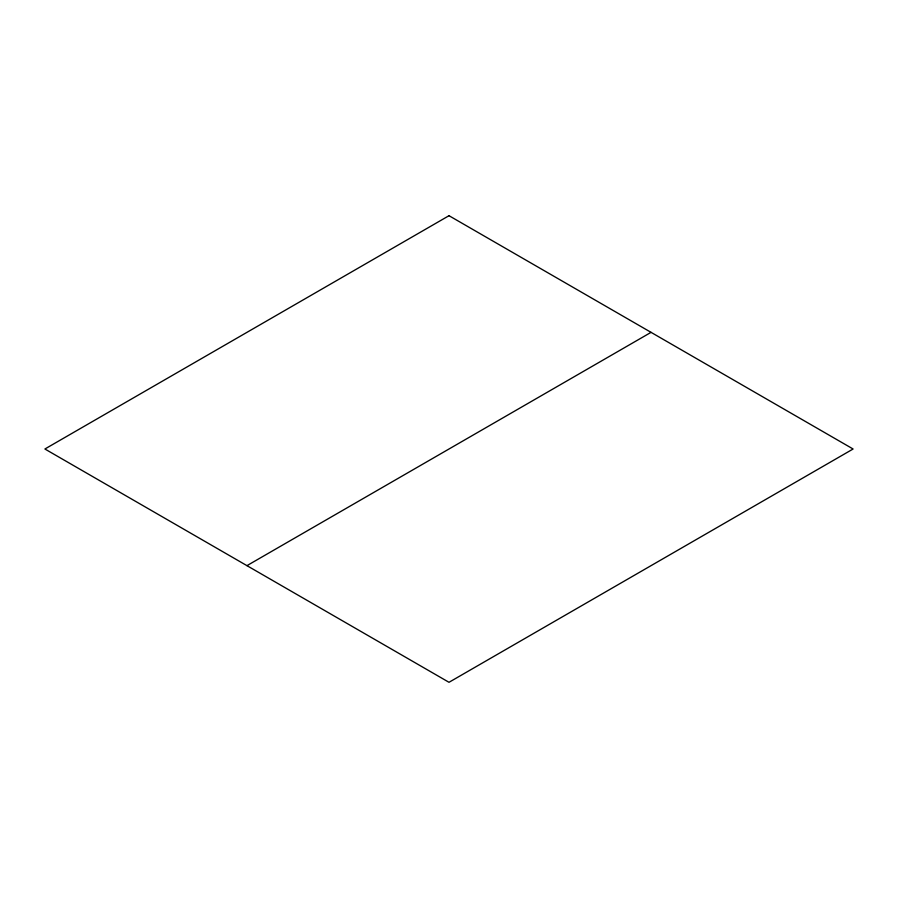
<?xml version="1.0" encoding="UTF-8"?>
<svg xmlns="http://www.w3.org/2000/svg" width="898" height="898" viewBox="0 0 898 898"><rect width="100%" height="100%" fill="white"/><g stroke="black" fill="none" stroke-linecap="round" stroke-linejoin="round"><path stroke-width="1.35" d="M246.95 565.65L651.05 332.35M449 215.7L44.9 449L449 682.3L853.1 449L449 215.7"/></g></svg>
